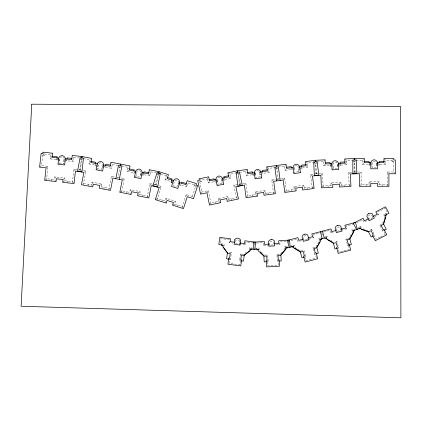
<?xml version="1.0" encoding="UTF-8"?>
<svg xmlns="http://www.w3.org/2000/svg" width="422" height="422" viewBox="0 0 422 422"><rect width="100%" height="100%" fill="white"/><g stroke="black" fill="none" stroke-linecap="round" stroke-linejoin="round"><path stroke-width="0.32" stroke-dasharray="2.11 1.58" d="M64.629 164.928L63.495 163.504L63.975 159.184A2.263 2.263 0 0 0 62.925 157.184M39.594 167.117L41.541 165.566L42.685 155.37L41.129 153.423M42.685 155.37L44.336 155.554L44.5 154.093L42.949 152.147M46.431 180.479L48.024 166.289L41.541 165.566M59.776 159.975L50.297 158.909L50.761 154.795L52.708 153.244M51.357 181.033L51.553 179.281M56.063 181.56L54.507 179.614L54.823 176.823L64.941 177.957L64.624 180.748L62.683 182.304M57.007 157.923L56.717 160.513L57.693 159.743M58.009 164.184L59.433 163.05L59.919 158.73A2.263 2.263 0 0 1 61.965 156.889L62.393 156.937A2.263 2.263 0 0 1 62.667 157.047M66.992 159.047L66.702 161.637L65.927 160.666M67.383 182.832L67.583 181.08M65.246 158.814L66.803 160.761L73.317 161.494L73.781 157.38L72.225 155.433M72.378 182.8L73.903 169.196L80.386 169.924L81.937 171.87M80.386 169.924L81.525 159.727L80.138 157.659M223.924 246.474L224.23 244.211L220.015 243.642L220.701 238.572L229.484 239.759L229.104 242.566L232.865 243.072M228.766 258.064L229.668 259.245L229.12 263.302L239.87 264.758L240.419 260.701L239.601 260.59L240.508 253.88L243.742 254.318L246.29 252.319M229.668 259.245L230.486 259.356L231.393 252.651L228.16 252.214M240.682 240.266L239.496 241.168L239.126 243.921L240.028 245.103M239.496 241.168A2.674 2.674 0 0 0 237.771 239.791A2.674 2.674 0 0 0 235.745 240.661L235.37 243.415L245.393 244.765L245.773 241.964L253.928 243.067M249.349 249.914L249.655 247.651L252.092 247.983M254.297 245.05L254.556 243.151L254.666 245.066M134.428 177.309L135.942 176.296L139.946 177.082L140.784 172.82A2.263 2.263 0 0 0 139.387 170.451L138.97 170.367A2.263 2.263 0 0 0 136.781 172.034L136.707 172.398M78.513 170.488L79.547 169.792L81.525 159.727L83.472 158.171M83.197 185.058L85.951 171.052L79.547 169.792M98.184 165.725L88.826 163.884L89.622 159.817L90.656 159.126M88.061 186.018L88.398 184.287M92.012 185.896L91.316 184.862L91.859 182.109L101.85 184.071L101.306 186.825L100.272 187.521M98.015 166.584L95.092 166.01L95.594 163.451M96.074 169.771L97.587 168.758L98.426 164.496A2.263 2.263 0 0 1 100.615 162.829L101.037 162.913A2.263 2.263 0 0 1 101.771 163.393M105.453 165.387L104.946 167.945L102.024 167.37M103.886 189.125L104.223 187.4M102.193 166.511L111.55 168.352L112.352 164.285L111.308 162.734M108.749 190.079L111.503 176.074L114.7 176.702M119.183 166.231L119.88 167.265L117.902 177.33L116.868 178.026M121.663 192.021L124.3 178.59L120.46 177.831M136.538 173.257L127.175 171.422L127.977 167.355L129.528 166.315M126.41 193.55L126.748 191.825M131.057 194.468L129.67 192.4L130.208 189.642L140.199 191.609L139.661 194.363L137.593 195.75M135.942 176.296L136.707 172.392M140.373 174.908L143.301 175.483L143.469 174.624L142.43 173.073M142.235 196.663L142.578 194.938M140.542 174.049L149.905 175.89L150.701 171.823L149.314 169.755M147.099 197.617L149.852 183.612L156.251 184.868L157.643 186.935M156.251 184.868L158.234 174.803L157.089 172.587M383.403 221.075L382.638 223.549L383.498 223.813M384.168 218.596L384.737 216.734M178.248 183.079L178.358 182.721A2.263 2.263 0 0 0 177.245 180.21L176.839 180.078A2.263 2.263 0 0 0 174.471 181.481L173.147 185.617L177.04 186.862L178.248 183.079L179.408 183.449M154.004 185.142L155.111 184.572L158.234 174.803L160.297 173.41M156.979 200.16L161.32 186.561L155.111 184.572M172.951 182.309L165.002 179.767L166.263 175.826L167.37 175.251M161.7 201.669L162.233 199.991M166.21 203.109L165.065 200.893L165.92 198.219L175.621 201.32L174.766 203.995L172.551 205.134M172.118 182.963L170.984 182.599L171.601 180.669M177.061 206.574L177.599 204.897M177.978 183.913L187.067 186.819L188.328 182.874L187.758 181.766M181.961 207.524L186.128 194.484L192.342 196.467L193.482 198.683M197.121 185.838L195.465 186.698L193.877 186.192L194.326 184.789L196.541 183.649M192.342 196.467L195.465 186.698M360.541 227.3L360.847 226.356L361.881 228.392M371.233 230.154L371.539 229.209L369.213 230.396M385.133 233.814L383.54 230.686L382.807 231.061L383.266 229.647M315.983 246.917L319.475 240.698L318.89 238.493L321.269 237.866M349.131 244.069L348.382 245.356L347.586 245.567L345.855 239.026L349.015 238.187L352.507 231.973M293.585 245.905L294.087 245.045L294.667 247.255L300.221 250.599M300.775 250.932L303.935 250.098L305.66 256.639L304.863 256.85L305.908 260.812L316.4 258.037L315.35 254.081L314.554 254.292L315.303 253.005M326.37 237.607L327.119 236.32L327.699 238.525M330.41 230.739L330.99 232.933L331.492 232.074M336.466 242.228L336.967 241.373L334.44 242.038M347.586 245.567L348.335 244.28M199.063 178.838L201.146 180.205L207.313 178.917L208.674 176.834M200.555 194.109L201.916 192.026L199.817 181.982L197.733 180.616M207.313 178.917L208.157 182.969L209.523 180.885M206.938 192.775L208.299 190.691L201.916 192.026M215.6 180.067L214.576 181.629L214.756 182.489L217.673 181.877M217.13 185.569L218.127 184.045L222.125 183.211L223.649 184.208M209.497 205.023L210.863 202.94L218.622 201.32L220.706 202.687M237.475 172.767L236.452 174.328L239.728 173.764M238.762 172.946L238.077 173.991L239.453 184.156L237.945 186.139M226.651 198.572L228.017 196.488L228.587 199.237L227.226 201.32M239.527 172.308L245.773 171.464L247.281 169.486M245.773 171.464L246.327 175.568L247.835 173.59M244.407 185.263L245.915 183.28L239.453 184.156M252.825 174.692L254.334 172.709M255.088 178.807L256.191 177.356L260.242 176.807L261.687 177.915M246.084 197.665L247.593 195.687L255.452 194.621L257.431 196.13M279.174 179.672L278.188 178.917L276.811 168.753L277.565 167.761M263.655 192.458L265.164 190.475L265.543 193.26L264.035 195.238M278.262 167.075L284.502 166.231L286.016 164.248M277.433 179.909L278.188 178.917M284.502 166.231L285.061 170.335L286.57 168.352M283.141 180.025L284.65 178.047L280.772 178.569M292.689 167.967L291.56 169.454L291.676 170.324M293.823 173.569L294.925 172.118L298.976 171.575L300.422 172.677M284.818 192.427L286.327 190.449L294.187 189.388L295.669 190.517M315.028 162.254L313.899 163.736L317.207 163.441M317.054 161.536L315.545 163.514L316.009 173.764L314.332 175.605M302.389 187.22L303.898 185.242L304.273 188.022L302.764 190M252.593 172.978L252.942 175.563L253.696 174.571M280.604 253.722L282.302 251.76M283.995 249.798L284.845 248.816L284.713 246.538L287.166 246.395M256.455 243.04L263.407 242.639L263.571 245.467L264.557 244.354M279.127 259.999L278.135 261.107L277.312 261.155L278.298 260.047M317.138 161.974L323.431 161.684L325.109 159.848M323.431 161.684L323.621 165.825L324.877 164.443M320.847 175.309L322.524 173.468L316.009 173.764M330.173 165.524L331.012 164.606M332.061 169.823L333.29 168.478L337.368 168.294L337.167 163.952A2.263 2.263 0 0 0 335.253 161.985L334.825 162.001A2.263 2.263 0 0 0 333.095 164.137L333.29 168.478M322.255 186.893L323.094 185.97L331.017 185.611L332.852 187.289M356.268 159.901L354.591 161.742L354.591 172.002L352.829 173.764M339.378 184.182L341.06 182.346L341.187 185.147L339.51 186.988M330.094 163.799L330.21 166.4L331.47 165.028M356.252 160.27L362.551 160.27L364.313 158.514M362.551 160.27L362.551 164.411L363.875 163.092M359.354 173.764L361.111 172.002L354.591 172.002M369.108 164.411L370.869 162.655M359.354 186.276L361.111 184.519L369.044 184.519L370.801 186.276M383.957 158.514L385.713 160.27L392.012 160.27L393.773 158.514M392.012 160.27L392.012 161.742L393.336 160.423M395.435 173.764L393.679 172.002L393.679 161.742L394.554 160.861M377.463 183.47L379.225 181.708L379.225 184.519L377.463 186.276M369.108 162.686L369.108 165.292L370.869 163.536M50.297 158.909L52.244 157.359M46.077 167.845L48.024 166.289M56.817 159.643L58.764 158.086M44.685 180.284L46.626 178.728L54.507 179.614M62.994 179.514L64.941 177.957M229.104 242.566L230.291 241.664M230.212 253.553L231.393 252.651M239.601 260.59L240.783 259.688M88.826 163.884L90.377 162.839M84.4 172.092L85.951 171.052M119.88 167.265L120.914 166.569M100.299 185.11L101.85 184.071M127.175 171.422L129.243 170.034M122.232 179.978L124.3 178.59M135.678 171.295L133.61 172.682L133.442 173.547L134.476 172.856M119.822 192.258L121.889 190.871L129.67 192.4M138.131 192.996L140.199 191.609M95.092 166.01L96.121 165.318M165.002 179.767L167.218 178.627M159.11 187.7L161.32 186.561M171.248 181.766L173.463 180.621M155.855 199.337L157.512 198.482L165.065 200.893M193.877 186.192L196.093 185.047M173.405 202.46L175.621 201.32M170.984 182.599L172.086 182.035M356.421 222.869L362.625 219.704L363.912 222.225L367.293 220.5M374.609 216.771L378.555 214.761L377.268 212.24L385.165 208.21L387.491 212.767L383.698 214.703L384.479 216.228M358.653 227.474L360.847 226.356M382.807 231.061L379.731 225.037L382.058 223.85M380.032 237.069L375.733 239.263L373.876 235.613L374.615 235.239L371.539 229.209M380.57 236.795L385.402 234.331M288.738 242.46L288.664 241.184L297.236 238.921L297.958 241.658L303.46 240.202M321.696 232.459L313.129 234.722L313.852 237.459L304.072 240.044L303.365 237.359A2.674 2.674 0 0 1 304.906 235.777A2.674 2.674 0 0 1 307.026 236.389M323.532 231.973L330.268 230.196M354.116 223.892L346.161 225.997L346.884 228.735L341.377 230.185M330.99 232.933L334.05 232.121M337.104 231.314L340.765 230.349L340.058 227.664A2.674 2.674 0 0 0 337.938 227.052A2.674 2.674 0 0 0 336.55 228.286M289.972 246.131L294.087 245.045M324.74 236.948L327.119 236.32M352.359 231.42L351.922 229.768L354.301 229.141M319.317 240.097L319.902 239.939M314.554 254.292L312.823 247.751L315.35 247.081M227.901 172.814L229.985 174.18L236.151 172.888M199.817 181.982L201.447 181.639L201.146 180.205M216.122 180.41L217.314 180.157L217.24 179.793A2.263 2.263 0 0 1 218.607 177.409L219.029 177.319A2.263 2.263 0 0 1 221.233 178.96L222.125 183.211M208.157 182.969L217.494 181.017M221.492 180.183L230.834 178.232L229.985 174.18M221.671 181.043L224.594 180.431L224.414 179.572L222.848 178.548M236.452 198.097L233.793 185.363L240.176 184.034L241.22 184.715M218.622 201.32L218.047 198.572L228.017 196.488M228.587 199.237L236.352 197.617L237.391 198.298M266.746 166.854L268.724 168.362L274.97 167.518M305.475 161.615L307.459 163.124L313.699 162.28M275.165 168.974L278.457 168.531M254.45 173.584L255.663 173.421L255.616 173.052A2.263 2.263 0 0 1 256.175 171.416M259.129 171.459A2.263 2.263 0 0 1 259.657 172.503L259.709 172.872L260.917 172.709M293.184 168.346L294.392 168.183L294.345 167.814A2.263 2.263 0 0 1 295.88 165.529L296.307 165.471A2.263 2.263 0 0 1 296.882 165.582M246.327 175.568L255.779 174.291M260.801 171.838L262.779 173.347L269.278 172.466L268.724 168.362M285.061 170.335L293.332 169.217M298.56 168.51L308.013 167.228L307.459 163.124M252.942 175.563L255.896 175.162M259.947 174.613L262.901 174.217L262.779 173.347M298.676 169.375L301.63 168.979L301.282 166.395M273.635 193.941L271.721 179.793L280.124 178.659M312.37 188.703L310.455 174.555L316.922 173.685L318.9 175.193M255.452 194.621L255.078 191.841L265.164 190.475M294.187 189.388L293.807 186.603L303.898 185.242M265.543 193.26L273.398 192.195L275.381 193.703M304.273 188.022L312.132 186.957L314.116 188.47M286.137 241.331L279.818 241.695L279.976 244.523L276.188 244.739M263.571 245.467L273.662 244.887L273.503 242.112A2.674 2.674 0 0 0 271.546 241.089A2.674 2.674 0 0 0 269.727 242.333L269.885 245.103M254.851 248.257L259.097 248.015L259.229 250.293L260.664 251.607M264.483 255.115L267.743 254.93L268.128 261.687L267.305 261.735L267.537 265.818L278.372 265.195L278.135 261.107M277.312 261.155L276.922 254.403L280.182 254.213M344.732 158.957L346.573 160.634L352.866 160.349M345.317 161.953L346.626 161.895M352.929 161.816L356.252 161.742M337.189 164.327L338.407 164.274L340.248 165.946L340.127 163.34M323.621 165.825L332.552 165.419M337.231 165.202L346.757 164.77L346.573 160.634M330.21 166.4L333.19 166.268M337.268 166.083L340.248 165.946M349.163 185.965L348.54 172.287L355.055 171.991L355.973 172.83M331.017 185.611L330.89 182.805L341.06 182.346M341.187 185.147L349.11 184.789L350.946 186.471M392.012 161.742L393.679 161.742M376.176 163.536L376.176 167.508L372.093 167.508L372.093 163.161A2.263 2.263 0 0 1 373.918 161.104L374.346 161.104A2.263 2.263 0 0 1 376.171 163.161L376.176 163.536L377.395 163.536L379.156 165.292L379.156 162.686M362.551 164.411L372.093 164.411M376.176 164.411L385.713 164.411L385.713 160.27M369.108 165.292L372.093 165.292M376.176 165.292L379.156 165.292M387.153 186.276L387.153 172.002L393.679 172.002M369.044 184.519L369.044 181.708L379.225 181.708M379.225 184.519L387.153 184.519L388.915 186.276M44.5 154.093L50.761 154.795M73.781 157.38L80.038 158.081M50.619 156.05L51.922 156.193M79.874 159.542L83.16 160.043M63.938 159.558L65.146 159.695M63.838 160.429L65.616 160.629M57.904 160.65L59.681 160.845M63.738 161.304L65.516 161.499M59.433 163.05L63.495 163.504M64.624 180.748L72.505 181.634L74.061 183.581M223.407 245.773L224.008 245.857M83.44 158.603L89.622 159.817M112.352 164.285L118.535 165.503M121.794 166.141L127.977 167.355M150.701 171.823L156.884 173.041M127.734 168.594L129.021 168.847M118.25 166.943L121.51 167.581M156.599 174.481L159.817 175.304M140.716 173.184L141.913 173.421M97.587 168.758L101.596 169.544L102.43 165.282A2.263 2.263 0 0 0 101.971 163.615M119.822 177.709L117.902 177.33L118.593 178.364M83.535 183.333L91.316 184.862M101.306 186.825L109.087 188.354L109.783 189.388M139.661 194.363L147.442 195.892L148.133 196.926M160.861 174.101L166.263 175.826M188.328 182.874L194.326 184.789M174.766 203.995L182.32 206.405L183.459 208.621M383.698 214.703L385.117 215.162M377.141 214.302L378.555 214.761M379.731 225.037L381.145 225.496M363.11 228.808L368.016 230.486M351.922 229.768L353.209 230.512M345.597 227.985L346.884 228.735M345.855 239.026L347.142 239.77M318.89 238.493L320.177 239.242M312.565 236.71L313.852 237.459M309.02 239.823L307.733 239.074L307.169 236.927M312.823 247.751L314.11 248.5M304.805 256.143L305.66 256.639M330.479 240.197L333.807 242.207M223.549 179.751L224.594 180.431M228.75 176.871L230.834 178.232M233.793 185.363L235.355 186.387M199.88 180.621L201.447 181.639M218.047 198.572L220.131 199.938M300.643 168.225L301.63 168.979M306.034 165.719L308.013 167.228M310.455 174.555L311.942 175.689M299.536 166.6L301.514 168.109M274.833 167.244L276.811 168.753M293.807 186.603L295.79 188.112M267.3 170.957L269.278 172.466M271.721 179.793L273.208 180.927M236.098 172.482L238.077 173.991L240.176 184.034M255.078 191.841L257.056 193.35M284.713 246.538L285.821 247.529M278.868 243.531L279.976 244.523M276.922 254.403L278.029 255.389M267.02 260.696L268.128 261.687M344.922 163.092L346.757 164.77M348.54 172.287L350.381 173.964M339.288 164.232L340.206 165.071M313.704 161.837L315.545 163.514L316.922 173.685M330.89 182.805L332.726 184.488M261.139 252.05L264.003 254.677M384.395 163.092L385.713 164.411M387.153 172.002L388.915 173.764M377.395 162.655L379.156 164.411M352.829 159.98L354.591 161.742L355.055 171.991M369.044 181.708L370.801 183.47M71.766 159.548L73.317 161.494M73.903 169.196L75.454 171.142M42.786 153.608L44.336 155.554M54.823 176.823L56.374 178.77M349.015 238.187L349.711 239.095M249.655 247.651L250.557 248.832M244.491 243.584L245.393 244.765M240.508 253.88L241.41 255.067M229.885 258.565L230.486 259.356M142.604 174.455L143.301 175.483M148.518 173.822L149.905 175.89M149.852 183.612L150.897 185.163M130.208 189.642L131.595 191.709M110.859 167.318L111.55 168.352M111.503 176.074L112.194 177.108M104.424 166.052L105.115 167.086M91.859 182.109L92.898 183.654M179.983 184.556L180.553 185.659L180.822 184.82L179.962 183.164M185.923 184.604L187.067 186.819M186.128 194.484L187.268 196.699M165.92 198.219L167.065 200.434M348.382 245.356L349.432 249.312L338.94 252.082L337.895 248.125L338.692 247.914L336.967 241.373M336.397 228.629L336.967 230.781M321.859 233.076L322.677 236.167M288.664 241.184L288.991 242.423M231.499 198.63L231.857 200.355M217.314 180.152L218.127 184.045M215.711 201.927L216.069 203.652M208.299 190.691L211.222 204.665M307.221 187.621L307.459 189.367M298.976 171.575L298.391 167.265A2.263 2.263 0 0 0 297.157 165.693M294.392 168.178L294.925 172.118M291.238 189.784L291.475 191.53M284.65 178.047L286.564 192.195M268.487 192.859L268.724 194.605M259.709 172.872L260.242 176.807M255.658 173.416L256.191 177.356M252.504 195.022L252.741 196.768M245.915 183.28L247.83 197.433M256.645 248.157L256.74 249.808M344.157 185.015L344.236 186.772M328.047 185.749L328.126 187.505M322.524 173.468L323.173 187.732M382.2 184.519L382.2 186.276M366.069 184.519L366.069 186.276M361.111 172.002L361.111 186.276M258.918 171.253A2.263 2.263 0 0 0 257.573 170.71L257.146 170.768A2.263 2.263 0 0 0 256.386 171.205M372.921 217.631L369.545 219.356L368.285 216.882A2.674 2.674 0 0 1 369.456 215.009A2.674 2.674 0 0 1 371.661 215.162L372.921 217.631"/><path stroke-width="0.63" d="M57.007 157.923L57.139 156.778L51.922 156.193M58.663 158.967L58.764 158.086L52.244 157.359L52.708 153.244L42.949 152.147L42.786 153.608L41.129 153.423L39.594 167.117L46.077 167.845L44.685 180.284L56.063 181.56L56.374 178.77L62.994 179.514L62.683 182.304L74.061 183.581L75.454 171.142L81.937 171.87L83.472 158.171L81.821 157.986L81.984 156.525L72.225 155.433L71.766 159.548L65.246 158.814M66.992 159.047L67.119 157.897L71.682 158.408M221.719 244.433L221.571 245.525L222.795 245.694M252.018 248.526L251.871 249.624L250.035 249.376M95.594 163.451L95.815 162.322L90.667 161.309M103.559 165.883L103.728 165.018L110.163 166.284L110.965 162.217L130.045 165.967L129.243 170.034L135.678 171.295L134.428 177.309L140.964 178.596L141.977 173.431A3.55 3.55 0 0 0 139.434 169.106A3.55 3.55 0 0 0 135.441 172.144M105.453 165.387L105.674 164.258L110.822 165.271M115.834 178.717L118.492 165.197L120.122 165.514L120.407 164.074M120.597 164.111L120.317 165.556L121.947 165.872L119.289 179.397M133.943 170.989L134.164 169.855L129.665 168.974M143.691 173.489L144.023 171.796L149.172 172.809M97.329 163.757L90.894 162.496L91.69 158.429L82.053 156.536L81.768 157.981L80.138 157.659L77.479 171.179L83.883 172.44L81.467 184.72L92.703 186.93L93.246 184.171L99.782 185.458L99.239 188.212L110.474 190.422L112.89 178.142L122.232 179.978L119.822 192.258L131.057 194.468L131.595 191.709L138.131 192.996L137.593 195.75L148.829 197.96L151.24 185.68L157.643 186.935L160.297 173.41L158.672 173.094L158.952 171.648L149.314 169.755L148.518 173.822L142.082 172.556M385.402 217.636L383.498 223.813L386.288 229.283L384.089 230.407M179.408 183.449L179.677 182.61L185.923 184.604L187.183 180.658L196.541 183.649L196.093 185.047L197.675 185.553L193.482 198.683L187.268 196.699L183.459 208.621L172.551 205.134L173.405 202.46L167.065 200.434L166.21 203.109L155.301 199.622L159.11 187.7L152.896 185.717L157.089 172.587L158.667 173.094L159.12 171.696L168.473 174.682L167.218 178.627L173.463 180.621M171.601 180.669L172.129 179.018L167.128 177.425M181.344 183.174L181.697 182.077L186.693 183.675M319.934 241.722L316.764 247.355L318.336 253.295L316.547 253.764M353.261 232.464L349.796 238.63L351.368 244.565L348.978 245.198M285.488 249.449L280.862 254.804L281.216 260.933L279.369 261.039M249.861 250.657L244.301 255.025L243.478 261.113L241.031 260.78M368.48 218.717L364.371 220.811L363.084 218.29L353.314 223.275L356.595 229.705L360.388 227.774L361.137 229.251L368.712 231.836L371.08 230.628L373.201 234.78L372.462 235.154L375.274 240.677L386.816 234.79L383.999 229.273L383.266 229.647L381.145 225.496L383.514 224.288L385.866 216.639L385.117 215.162L388.905 213.226L385.624 206.796L375.854 211.781L377.141 214.302L373.027 216.396M361.058 228.112L359.407 228.951L358.906 227.97M384.996 215.9L386.642 215.062L386.141 214.075M373.328 235.898L371.128 237.016L368.337 231.546M303.17 239.195L298.707 240.371L297.985 237.633L287.382 240.434L289.223 247.419L293.337 246.332L293.759 247.936L300.617 252.066L303.186 251.385L304.378 255.89L303.576 256.107L305.159 262.094L317.682 258.786L316.099 252.794L315.303 253.005L314.11 248.5L316.679 247.82L320.599 240.846L320.177 239.242L326.37 237.607L326.792 239.205L333.649 243.336L336.218 242.661L337.41 247.165L336.608 247.376L338.191 253.369L350.714 250.061L349.131 244.069L348.335 244.28L347.142 239.77L349.711 239.095L353.631 232.116L353.209 230.512L357.323 229.426L355.477 222.447L344.874 225.248L345.597 227.985L341.134 229.162M308.102 237.892L312.565 236.71L311.842 233.973L331.017 228.909L331.739 231.646L336.202 230.465M293.923 246.801L292.129 247.276L291.85 246.211M319.902 239.939L321.691 239.469L321.411 238.398M325.162 238.551L326.955 238.077M352.94 231.214L354.723 230.739L354.443 229.673M304.267 257.009L301.883 257.642L300.311 251.702L294.255 248.052M337.299 248.284L334.915 248.911L333.343 242.977L327.287 239.327M208.853 179.883L213.986 178.807L214.223 179.936M228.956 175.679L223.824 176.755L224.177 178.443M247.239 172.54L252.44 171.833L252.593 172.978M267.595 169.786L262.394 170.488L262.626 172.202M286.622 167.212L291.175 166.6L291.402 168.309M306.33 164.548L301.129 165.255L301.282 166.395M293.068 167.471L286.57 168.352L286.016 164.248L266.746 166.854L267.3 170.957L260.801 171.838L260.917 172.709M269.167 244.09L264.557 244.354L264.394 241.532L253.448 242.159L253.859 249.37L258.111 249.128L258.206 250.779L264.098 256.191L266.751 256.038L267.02 260.696L266.192 260.743L266.551 266.931L279.48 266.182L279.127 259.999L278.298 260.047L278.029 255.389L280.688 255.236L285.921 249.18L285.821 247.529L290.072 247.281L289.656 240.076L278.705 240.704L278.868 243.531L274.263 243.795M256.74 249.808L258.586 249.703M285.414 248.157L287.261 248.052L287.197 246.949M266.688 261.767L264.225 261.909L263.871 255.779L260.453 252.641M354.543 158.508L344.732 158.957L344.922 163.092L338.37 163.388L338.713 169.523L332.061 169.823L331.85 163.689L325.299 163.984L325.109 159.848L315.297 160.291L315.366 161.758L313.704 161.837L314.332 175.605L320.847 175.309L321.416 187.811L332.852 187.289L332.726 184.488L339.378 184.182L339.51 186.988L350.946 186.471L350.381 173.964L356.896 173.669L356.268 159.901L354.607 159.98L354.491 158.514L354.491 159.98L352.829 159.98L352.829 173.764L359.354 173.764L359.354 186.276L370.801 186.276L370.801 183.47L377.463 183.47L377.463 186.276L388.915 186.276L388.915 173.764L395.435 173.764L395.435 159.98L393.773 159.98L393.773 158.514L383.957 158.514L383.957 162.655L377.395 162.655L377.463 168.795L370.801 168.795L370.869 162.655L364.313 162.655L364.313 158.514L354.491 158.514M325.452 162.855L330.041 162.649L330.094 163.799M344.663 161.985L340.074 162.19L340.127 163.34M363.864 161.531L369.108 161.531L369.108 162.686M384.405 161.531L379.156 161.531L379.156 162.686M234.859 242.281L230.291 241.664L230.665 238.857L219.799 237.386L218.828 244.544L223.048 245.113L222.827 246.759L227.574 253.195L230.212 253.553L229.584 258.174L228.766 258.064L227.938 264.204L240.772 265.939L241.606 259.799L240.783 259.688L241.41 255.067L244.043 255.421L250.336 250.478L250.557 248.832L254.772 249.407L255.743 242.249L244.871 240.777L244.491 243.584L239.918 242.966M229.056 259.161L226.614 258.834L227.437 252.746L223.233 247.055M158.672 173.094L160.297 173.41M361.643 229.262L367.752 231.346M322.445 231.172L324.291 238.156M320.414 231.71L322.255 238.694M222.51 179.076L222.331 178.211L228.75 176.871L227.901 172.814L237.512 170.804L237.813 172.245L239.443 171.907L242.26 185.395L235.877 186.73L238.435 198.978L227.226 201.32L226.651 198.572L220.131 199.938L220.706 202.687L209.497 205.023L206.938 192.775L200.555 194.109L197.733 180.616L199.363 180.278L199.063 178.838L208.674 176.834L209.523 180.885L215.943 179.545L216.122 180.41M299.652 167.476L299.536 166.6L306.034 165.719L305.475 161.615L315.208 160.302L315.408 161.758L317.054 161.536L318.9 175.193L312.438 176.064L314.116 188.47L302.764 190L302.389 187.22L295.79 188.112L296.165 190.897L284.818 192.427L283.141 180.025L273.704 181.302L275.381 193.703L264.035 195.238L263.655 192.458L257.056 193.35L257.431 196.13L246.084 197.665L244.407 185.263L237.945 186.139L236.098 172.482L237.744 172.255L237.549 170.799L247.281 169.486L247.835 173.59L254.334 172.709L254.45 173.584M280.166 180.426L278.32 166.769L276.674 166.996L276.479 165.54M276.283 165.566L276.479 167.022L274.833 167.244L276.679 180.901M377.463 163.53A3.55 3.55 0 0 0 374.135 159.78A3.55 3.55 0 0 0 370.801 163.53M338.476 164.263A3.55 3.55 0 0 0 334.978 160.671A3.55 3.55 0 0 0 331.824 164.564M31.756 104.197L21.1 306.256L400.9 317.803L400.552 106.402L31.756 104.197M58.6 158.952L58.009 164.184L64.629 164.928L65.215 159.695A3.55 3.55 0 0 0 62.324 155.597A3.55 3.55 0 0 0 58.6 158.952M234.843 239.48L234.189 244.312L240.028 245.103L240.682 240.266A4.146 4.146 0 0 0 238.008 238.135L237.987 238.129A4.146 4.146 0 0 0 234.843 239.48M97.092 164.606L96.074 169.771L102.609 171.058L103.627 165.893A3.55 3.55 0 0 0 101.08 161.568A3.55 3.55 0 0 0 97.092 164.606M173.131 181.439L171.527 186.455L177.873 188.481L179.477 183.464A3.55 3.55 0 0 0 177.446 178.881A3.55 3.55 0 0 0 173.131 181.439M368.707 213.511L368.686 213.521A4.146 4.146 0 0 0 366.871 216.423L369.086 220.769L374.335 218.09L372.12 213.743A4.146 4.146 0 0 0 368.707 213.511M304.489 234.157L304.468 234.163A4.146 4.146 0 0 0 302.078 236.61L303.328 241.326L309.02 239.823L307.775 235.107A4.146 4.146 0 0 0 304.489 234.157M337.521 225.432L337.5 225.438A4.146 4.146 0 0 0 335.11 227.885L336.36 232.601L342.052 231.098L340.807 226.377A4.146 4.146 0 0 0 337.521 225.432M223.649 184.208L217.13 185.569L216.053 180.416A3.55 3.55 0 0 1 218.549 176.064A3.55 3.55 0 0 1 222.573 179.055L223.649 184.208M261.687 177.915L255.088 178.807L254.387 173.59A3.55 3.55 0 0 1 257.183 169.428A3.55 3.55 0 0 1 260.986 172.698L261.687 177.915M300.422 172.677L293.823 173.569L293.116 168.352A3.55 3.55 0 0 1 295.917 164.19A3.55 3.55 0 0 1 299.72 167.46L300.422 172.677M271.462 239.416L271.441 239.416A4.146 4.146 0 0 0 268.614 241.342L268.893 246.211L274.775 245.873L274.495 241.004A4.146 4.146 0 0 0 271.462 239.416"/></g></svg>
